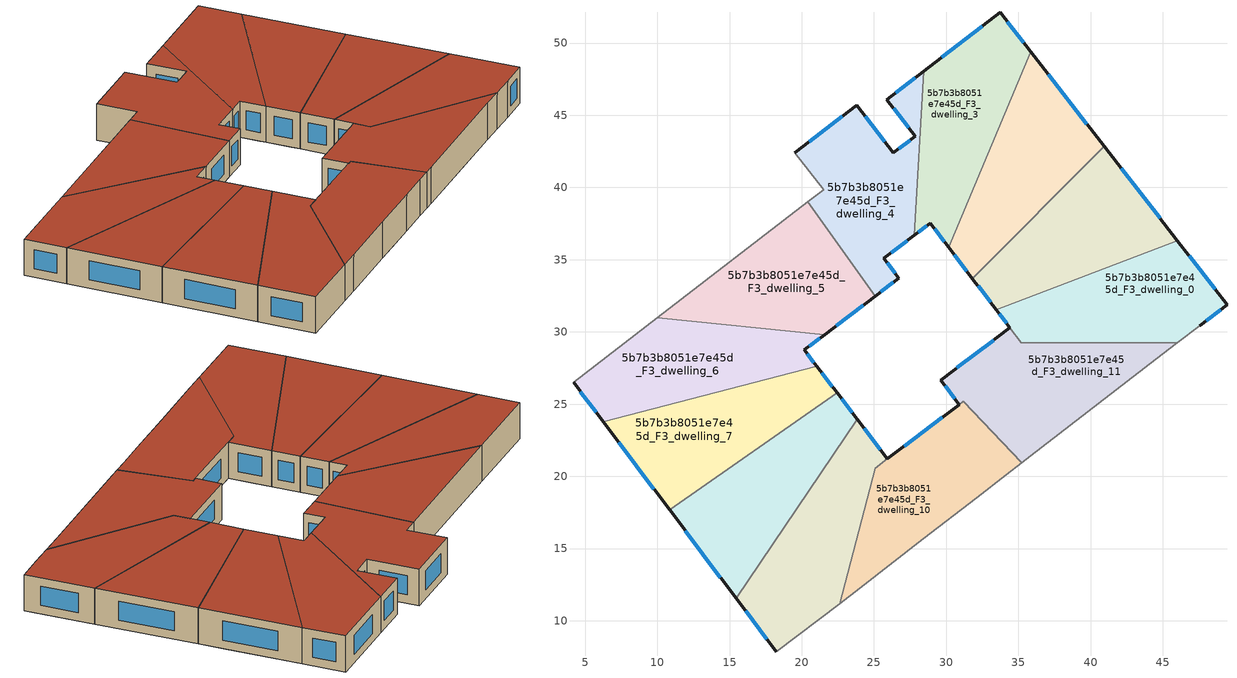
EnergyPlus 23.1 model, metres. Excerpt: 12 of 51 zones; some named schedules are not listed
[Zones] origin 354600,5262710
5b7b3b8051e7e45d_F3_dwelling_0
 floor adiabatic (EU_floor_Construction): 46,36.33 48.95,32.53 34.4,30.31 33.45,31.55 z9
 floor to 5b7b3b8051e7e45d_F2_dwelling_8 (EU_floor_Construction): 48.95,32.53 49.44,31.9 47.56,30.42 46.01,29.24 35.21,29.24 34.4,30.31 z9
 wall outside (EU_wall_Construction): 47.56,30.42 49.44,31.9 46,36.33 / 33.45,31.55 34.41,30.29 z9:12
 wall to 5b7b3b8051e7e45d_F3_dwelling_1 (EU_wall_Construction): 46,36.33 33.45,31.55 z9:12
 wall adiabatic (EU_wall_Construction): 46.01,29.24 47.56,30.42 z9:12
 wall to 5b7b3b8051e7e45d_F3_dwelling_11 (EU_wall_Construction): 34.41,30.29 35.21,29.24 46.01,29.24 z9:12
 window (EU_Window_Construction): 48.63,32.94 46.81,35.29 / 48,30.77 49,31.55 / 33.68,31.26 34.19,30.59 z9.7:11.3
 roof outside (EU_roof_Construction): 47.56,30.42 49.44,31.9 46,36.33 33.45,31.55 35.21,29.24 46.01,29.24 z12
5b7b3b8051e7e45d_F3_dwelling_1
 floor to 5b7b3b8051e7e45d_F2_dwelling_10 (EU_floor_Construction): 40.94,42.85 44.28,38.55 32.9,32.28 31.82,33.69 z9
 floor adiabatic (EU_floor_Construction): 44.28,38.55 40.94,42.85 46,36.33 33.45,31.55 31.82,33.69 32.9,32.28 z9
 wall outside (EU_wall_Construction): 31.82,33.69 33.45,31.55 / 46,36.33 40.94,42.85 z9:12
 wall to 5b7b3b8051e7e45d_F3_dwelling_2 (EU_wall_Construction): 40.94,42.85 31.82,33.69 z9:12
 window (EU_Window_Construction): 32.2,33.19 33.07,32.05 / 44.81,37.86 42.13,41.32 z9.7:11.3
 roof outside (EU_roof_Construction): 46,36.33 40.94,42.85 31.82,33.69 33.45,31.55 z12
5b7b3b8051e7e45d_F3_dwelling_10
 floor to 5b7b3b8051e7e45d_F2_dwelling_6 (EU_floor_Construction): 28.58,23.21 29.84,16.78 28.4,15.68 24.03,12.27 22.62,11.2 25.1,20.56 z9
 floor to 5b7b3b8051e7e45d_F2_dwelling_7 (EU_floor_Construction): 31.2,25.2 35.22,20.93 34.15,20.11 32.12,18.52 29.84,16.78 28.58,23.21 30.89,24.97 z9
 wall outside (EU_wall_Construction): 30.89,24.97 25.94,21.2 z9:12
 wall adiabatic (EU_wall_Construction): 22.62,11.2 24.03,12.27 28.4,15.68 32.12,18.52 34.15,20.11 35.22,20.93 z9:12
 wall to 5b7b3b8051e7e45d_F3_dwelling_9 (EU_wall_Construction): 25.94,21.2 25.1,20.57 / 25.1,20.56 22.62,11.2 z9:12
 wall to 5b7b3b8051e7e45d_F3_dwelling_11 (EU_wall_Construction): 35.22,20.93 31.2,25.2 30.9,24.97 z9:12
 window (EU_Window_Construction): 29.73,24.09 27.1,22.09 z9.7:11.3
 roof outside (EU_roof_Construction): 32.12,18.52 34.15,20.11 35.22,20.93 31.2,25.2 30.9,24.97 25.1,20.57 22.62,11.2 24.03,12.27 28.4,15.68 z12
5b7b3b8051e7e45d_F3_dwelling_11
 floor to 5b7b3b8051e7e45d_F2_dwelling_8 (EU_floor_Construction): 46.01,29.24 44.51,28.11 40.54,25.04 31.36,27.97 34.41,30.29 35.21,29.24 z9
 floor to 5b7b3b8051e7e45d_F2_dwelling_7 (EU_floor_Construction): 40.54,25.04 35.86,21.41 35.22,20.93 31.19,25.2 30.9,24.97 29.62,26.65 31.36,27.97 z9
 wall outside (EU_wall_Construction): 34.41,30.29 29.62,26.65 30.9,24.97 z9:12
 wall adiabatic (EU_wall_Construction): 35.22,20.93 35.86,21.41 44.51,28.11 46.01,29.24 z9:12
 window (EU_Window_Construction): 29.92,26.26 30.6,25.37 / 33.29,29.44 30.75,27.51 z9.7:11.3
 roof outside (EU_roof_Construction): 44.51,28.11 46.01,29.24 35.21,29.24 34.41,30.29 29.62,26.65 30.9,24.97 31.19,25.2 35.22,20.93 35.86,21.41 z12
5b7b3b8051e7e45d_F3_dwelling_2
 floor to 5b7b3b8051e7e45d_F2_dwelling_11 (EU_floor_Construction): 35.87,49.38 39.6,44.58 31.39,34.26 30.17,35.86 z9
 floor to 5b7b3b8051e7e45d_F2_dwelling_10 (EU_floor_Construction): 39.6,44.58 40.94,42.85 31.82,33.69 31.39,34.26 z9
 wall outside (EU_wall_Construction): 30.17,35.86 31.82,33.69 / 40.94,42.85 35.87,49.38 z9:12
 wall to 5b7b3b8051e7e45d_F3_dwelling_3 (EU_wall_Construction): 35.87,49.38 30.17,35.86 z9:12
 window (EU_Window_Construction): 30.56,35.35 31.43,34.2 / 39.75,44.38 37.06,47.85 z9.7:11.3
 roof outside (EU_roof_Construction): 31.82,33.69 40.94,42.85 35.87,49.38 30.17,35.86 z12
5b7b3b8051e7e45d_F3_dwelling_3
 floor to 5b7b3b8051e7e45d_F2_dwelling_12 (EU_floor_Construction): 33.74,52.12 34.92,50.61 29.86,36.26 28.9,37.53 27.8,36.71 28.44,48.04 z9
 floor to 5b7b3b8051e7e45d_F2_dwelling_11 (EU_floor_Construction): 34.92,50.61 35.87,49.38 30.17,35.86 29.86,36.26 z9
 wall outside (EU_wall_Construction): 27.8,36.71 28.9,37.53 30.17,35.86 / 35.87,49.38 33.74,52.12 28.44,48.04 z9:12
 wall to 5b7b3b8051e7e45d_F3_dwelling_4 (EU_wall_Construction): 28.44,48.04 27.8,36.71 z9:12
 window (EU_Window_Construction): 29.2,37.14 29.87,36.25 / 28.06,36.9 28.64,37.34 / 32.5,51.17 29.69,49 / 35.37,50.03 34.24,51.48 z9.7:11.3
 roof outside (EU_roof_Construction): 30.17,35.86 35.87,49.38 33.74,52.12 28.44,48.04 27.8,36.71 28.9,37.53 z12
5b7b3b8051e7e45d_F3_dwelling_4
 floor to 5b7b3b8051e7e45d_F2_dwelling_0 (EU_floor_Construction): 27.39,43.19 27.39,36.39 25.69,35.1 26.73,33.73 25.08,32.48 20.43,39.02 21.51,39.85 19.52,42.4 23.79,45.7 26.35,42.4 z9
 floor to 5b7b3b8051e7e45d_F2_dwelling_12 (EU_floor_Construction): 28.44,48.04 27.8,36.71 27.39,36.39 27.39,43.19 27.85,43.55 25.9,46.08 z9
 wall outside (EU_wall_Construction): 28.44,48.04 25.9,46.08 27.85,43.55 26.35,42.4 23.79,45.7 19.52,42.4 / 25.08,32.48 26.73,33.73 25.69,35.1 27.8,36.71 z9:12
 wall to 5b7b3b8051e7e45d_F3_dwelling_5 (EU_wall_Construction): 20.43,39.02 25.08,32.48 z9:12
 wall adiabatic (EU_wall_Construction): 19.52,42.4 21.51,39.85 20.43,39.02 z9:12
 window (EU_Window_Construction): 27.5,43.28 26.7,42.67 / 26.36,45.49 27.4,44.15 / 27.84,47.58 26.49,46.54 / 26.18,35.48 27.31,36.33 / 26.48,34.05 25.93,34.78 / 25.47,32.77 26.34,33.44 / 22.79,44.93 20.53,43.18 / 25.75,43.17 24.39,44.93 z9.7:11.3
 roof outside (EU_roof_Construction): 26.73,33.73 25.69,35.1 27.8,36.71 28.44,48.04 25.9,46.08 27.85,43.55 26.35,42.4 23.79,45.7 19.52,42.4 21.51,39.85 20.43,39.02 25.08,32.48 z12
5b7b3b8051e7e45d_F3_dwelling_5
 floor to 5b7b3b8051e7e45d_F2_dwelling_1 (EU_floor_Construction): 20.08,38.75 24.97,32.39 21.73,29.93 10.45,31.32 z9
 floor to 5b7b3b8051e7e45d_F2_dwelling_0 (EU_floor_Construction): 20.43,39.02 25.08,32.48 24.97,32.39 20.08,38.75 z9
 floor to 5b7b3b8051e7e45d_F2_dwelling_2 (EU_floor_Construction): 21.73,29.93 21.58,29.82 9.99,30.97 10.45,31.32 z9
 wall outside (EU_wall_Construction): 21.58,29.82 25.08,32.48 z9:12
 wall to 5b7b3b8051e7e45d_F3_dwelling_6 (EU_wall_Construction): 9.99,30.97 21.58,29.82 z9:12
 wall adiabatic (EU_wall_Construction): 20.43,39.02 9.99,30.97 z9:12
 window (EU_Window_Construction): 22.4,30.44 24.26,31.85 z9.7:11.3
 roof outside (EU_roof_Construction): 25.08,32.48 20.43,39.02 9.99,30.97 21.58,29.82 z12
5b7b3b8051e7e45d_F3_dwelling_6
 floor to 5b7b3b8051e7e45d_F2_dwelling_2 (EU_floor_Construction): 21.58,29.82 20.18,28.75 20.88,27.83 5.69,24.53 4.2,26.5 9.99,30.97 z9
 floor to 5b7b3b8051e7e45d_F2_dwelling_3 (EU_floor_Construction): 20.88,27.83 21.05,27.61 6.25,23.79 5.69,24.53 z9
 wall outside (EU_wall_Construction): 21.05,27.61 20.18,28.75 21.58,29.82 / 4.2,26.5 6.24,23.79 z9:12
 wall to 5b7b3b8051e7e45d_F3_dwelling_7 (EU_wall_Construction): 6.24,23.79 21.05,27.61 z9:12
 wall adiabatic (EU_wall_Construction): 9.99,30.97 4.2,26.5 z9:12
 window (EU_Window_Construction): 20.51,29 21.25,29.57 / 20.85,27.88 20.38,28.48 / 4.68,25.87 5.76,24.43 z9.7:11.3
 roof outside (EU_roof_Construction): 21.05,27.61 20.18,28.75 21.58,29.82 9.99,30.97 4.2,26.5 6.24,23.79 z12
5b7b3b8051e7e45d_F3_dwelling_7
 floor to 5b7b3b8051e7e45d_F2_dwelling_3 (EU_floor_Construction): 21.05,27.61 22.17,26.14 9.94,18.88 6.25,23.79 z9
 floor to 5b7b3b8051e7e45d_F2_dwelling_4 (EU_floor_Construction): 22.17,26.14 22.44,25.78 10.85,17.67 9.94,18.88 z9
 wall outside (EU_wall_Construction): 22.44,25.78 21.05,27.61 / 6.24,23.79 10.85,17.67 z9:12
 wall to 5b7b3b8051e7e45d_F3_dwelling_8 (EU_wall_Construction): 10.85,17.67 22.44,25.78 z9:12
 window (EU_Window_Construction): 22.12,26.21 21.38,27.18 / 7.33,22.35 9.77,19.11 z9.7:11.3
 roof outside (EU_roof_Construction): 22.44,25.78 21.05,27.61 6.24,23.79 10.85,17.67 z12
5b7b3b8051e7e45d_F3_dwelling_8
 floor to 5b7b3b8051e7e45d_F2_dwelling_4 (EU_floor_Construction): 22.44,25.78 23.45,24.46 14.19,13.24 10.85,17.67 z9
 floor to 5b7b3b8051e7e45d_F2_dwelling_5 (EU_floor_Construction): 23.45,24.46 23.83,23.97 15.46,11.56 14.19,13.24 z9
 wall outside (EU_wall_Construction): 23.83,23.97 22.44,25.78 / 10.85,17.67 15.46,11.56 z9:12
 wall to 5b7b3b8051e7e45d_F3_dwelling_9 (EU_wall_Construction): 15.46,11.56 23.83,23.97 z9:12
 window (EU_Window_Construction): 23.5,24.39 22.77,25.36 / 11.93,16.24 14.38,13 z9.7:11.3
 roof outside (EU_roof_Construction): 15.46,11.56 23.83,23.97 22.44,25.78 10.85,17.67 z12
5b7b3b8051e7e45d_F3_dwelling_9
 floor to 5b7b3b8051e7e45d_F2_dwelling_5 (EU_floor_Construction): 23.83,23.97 24.72,22.79 18.71,8.22 18.24,7.86 15.46,11.56 z9
 floor to 5b7b3b8051e7e45d_F2_dwelling_6 (EU_floor_Construction): 24.72,22.79 25.94,21.21 25.1,20.57 22.62,11.2 18.71,8.22 z9
 wall outside (EU_wall_Construction): 25.94,21.21 23.83,23.97 / 15.46,11.56 18.24,7.86 z9:12
 wall adiabatic (EU_wall_Construction): 18.24,7.86 22.62,11.2 z9:12
 window (EU_Window_Construction): 25.44,21.85 24.32,23.32 / 16.11,10.69 17.59,8.73 z9.7:11.3
 roof outside (EU_roof_Construction): 22.62,11.2 25.1,20.57 25.94,21.21 23.83,23.97 15.46,11.56 18.24,7.86 z12
[Building]
EU S2 Campaign: North Axis=0; Terrain=City; Solar Distribution=FullExterior
[Site:Location]
Budapest.Ferenc.Liszt.Intl.AP: Latitude=47.437; Longitude=19.256; Time Zone=1; Elevation=185
[SizingPeriod:WeatherFileDays]
AnnualSizingPeriod: Begin Month=1; Begin Day of Month=1; End Month=12; End Day of Month=31; Day of Week for Start Day=Monday; Use Weather File Daylight Saving Period=No; Use Weather File Rain and Snow Indicators=No
[MATERIAL]
EU_InternalMass_Material: Roughness=MediumRough; Thickness=0.1; Conductivity=1; Density=1800; Specific Heat=900; Thermal Absorptance=0.9; Solar Absorptance=0.7; Visible Absorptance=0.7
[MATERIAL:NOMASS] Roughness=MediumRough; Thermal Absorptance=0.9; Solar Absorptance=0.7; Visible Absorptance=0.7
Name | Thermal Resistance
EU_wall_NoMass | 0.832559
EU_roof_NoMass | 1.39638
EU_floor_NoMass | 0.872794
[WINDOWMATERIAL:SIMPLEGLAZINGSYSTEM]
EU_Window_SimpleGlazing: UFactor=2.79869; Solar Heat Gain Coefficient=0.75; Visible Transmittance=0.75
[CONSTRUCTION]
EU_wall_Construction: EU_wall_NoMass
EU_roof_Construction: EU_roof_NoMass
EU_floor_Construction: EU_floor_NoMass
EU_Window_Construction: EU_Window_SimpleGlazing
EU_InternalMass_Construction: EU_InternalMass_Material
[ZONE] Type=1; Multiplier=1; Ceiling Height=autocalculate; Floor Area=autocalculate; Part of Total Floor Area=Yes
Name | Volume
5b7b3b8051e7e45d_F3_dwelling_0 | 207.444
5b7b3b8051e7e45d_F3_dwelling_1 | 210.836
5b7b3b8051e7e45d_F3_dwelling_10 | 207.881
5b7b3b8051e7e45d_F3_dwelling_11 | 215.967
5b7b3b8051e7e45d_F3_dwelling_2 | 210.897
5b7b3b8051e7e45d_F3_dwelling_3 | 210.847
5b7b3b8051e7e45d_F3_dwelling_4 | 210.87
5b7b3b8051e7e45d_F3_dwelling_5 | 210.882
5b7b3b8051e7e45d_F3_dwelling_6 | 210.823
5b7b3b8051e7e45d_F3_dwelling_7 | 210.873
5b7b3b8051e7e45d_F3_dwelling_8 | 210.892
5b7b3b8051e7e45d_F3_dwelling_9 | 212.146
[INTERNALMASS] Construction=EU_InternalMass_Construction
Name | Zone or ZoneList | Surface Area
5b7b3b8051e7e45d_F3_dwelling_0_EU_InternalMass | 5b7b3b8051e7e45d_F3_dwelling_0 | 69.148
5b7b3b8051e7e45d_F3_dwelling_1_EU_InternalMass | 5b7b3b8051e7e45d_F3_dwelling_1 | 70.2786
5b7b3b8051e7e45d_F3_dwelling_2_EU_InternalMass | 5b7b3b8051e7e45d_F3_dwelling_2 | 70.2989
5b7b3b8051e7e45d_F3_dwelling_3_EU_InternalMass | 5b7b3b8051e7e45d_F3_dwelling_3 | 70.2823
5b7b3b8051e7e45d_F3_dwelling_4_EU_InternalMass | 5b7b3b8051e7e45d_F3_dwelling_4 | 70.2901
5b7b3b8051e7e45d_F3_dwelling_5_EU_InternalMass | 5b7b3b8051e7e45d_F3_dwelling_5 | 70.294
5b7b3b8051e7e45d_F3_dwelling_6_EU_InternalMass | 5b7b3b8051e7e45d_F3_dwelling_6 | 70.2744
5b7b3b8051e7e45d_F3_dwelling_7_EU_InternalMass | 5b7b3b8051e7e45d_F3_dwelling_7 | 70.291
5b7b3b8051e7e45d_F3_dwelling_8_EU_InternalMass | 5b7b3b8051e7e45d_F3_dwelling_8 | 70.2972
5b7b3b8051e7e45d_F3_dwelling_9_EU_InternalMass | 5b7b3b8051e7e45d_F3_dwelling_9 | 70.7153
5b7b3b8051e7e45d_F3_dwelling_10_EU_InternalMass | 5b7b3b8051e7e45d_F3_dwelling_10 | 69.3123
5b7b3b8051e7e45d_F3_dwelling_11_EU_InternalMass | 5b7b3b8051e7e45d_F3_dwelling_11 | 71.9878
[OTHEREQUIPMENT] Fuel Type=Electricity; Design Level Calculation Method=Watts/Area; Power per Zone Floor Area=1; Fraction Latent=0; Fraction Radiant=0; Fraction Lost=0; Carbon Dioxide Generation Rate=0; EndUse Subcategory=EU_Step8_InternalGains
Name | Zone or ZoneList or Space or SpaceList | Schedule
EU_Step8_InternalGain_5b7b3b8051e7e45d_F3_dwelling_0_f000 | 5b7b3b8051e7e45d_F3_dwelling_0 | EU_Step8_GainSchedule_5b7b3b8051e7e45d_F3_dwelling_0_f000
EU_Step8_InternalGain_5b7b3b8051e7e45d_F3_dwelling_1_f000 | 5b7b3b8051e7e45d_F3_dwelling_1 | EU_Step8_GainSchedule_5b7b3b8051e7e45d_F3_dwelling_1_f000
EU_Step8_InternalGain_5b7b3b8051e7e45d_F3_dwelling_2_f000 | 5b7b3b8051e7e45d_F3_dwelling_2 | EU_Step8_GainSchedule_5b7b3b8051e7e45d_F3_dwelling_2_f000
EU_Step8_InternalGain_5b7b3b8051e7e45d_F3_dwelling_3_f000 | 5b7b3b8051e7e45d_F3_dwelling_3 | EU_Step8_GainSchedule_5b7b3b8051e7e45d_F3_dwelling_3_f000
EU_Step8_InternalGain_5b7b3b8051e7e45d_F3_dwelling_4_f000 | 5b7b3b8051e7e45d_F3_dwelling_4 | EU_Step8_GainSchedule_5b7b3b8051e7e45d_F3_dwelling_4_f000
EU_Step8_InternalGain_5b7b3b8051e7e45d_F3_dwelling_5_f000 | 5b7b3b8051e7e45d_F3_dwelling_5 | EU_Step8_GainSchedule_5b7b3b8051e7e45d_F3_dwelling_5_f000
EU_Step8_InternalGain_5b7b3b8051e7e45d_F3_dwelling_6_f000 | 5b7b3b8051e7e45d_F3_dwelling_6 | EU_Step8_GainSchedule_5b7b3b8051e7e45d_F3_dwelling_6_f000
EU_Step8_InternalGain_5b7b3b8051e7e45d_F3_dwelling_7_f000 | 5b7b3b8051e7e45d_F3_dwelling_7 | EU_Step8_GainSchedule_5b7b3b8051e7e45d_F3_dwelling_7_f000
EU_Step8_InternalGain_5b7b3b8051e7e45d_F3_dwelling_8_f000 | 5b7b3b8051e7e45d_F3_dwelling_8 | EU_Step8_GainSchedule_5b7b3b8051e7e45d_F3_dwelling_8_f000
EU_Step8_InternalGain_5b7b3b8051e7e45d_F3_dwelling_9_f000 | 5b7b3b8051e7e45d_F3_dwelling_9 | EU_Step8_GainSchedule_5b7b3b8051e7e45d_F3_dwelling_9_f000
EU_Step8_InternalGain_5b7b3b8051e7e45d_F3_dwelling_10_f000 | 5b7b3b8051e7e45d_F3_dwelling_10 | EU_Step8_GainSchedule_5b7b3b8051e7e45d_F3_dwelling_10_f000
EU_Step8_InternalGain_5b7b3b8051e7e45d_F3_dwelling_11_f000 | 5b7b3b8051e7e45d_F3_dwelling_11 | EU_Step8_GainSchedule_5b7b3b8051e7e45d_F3_dwelling_11_f000
[ZONEVENTILATION:DESIGNFLOWRATE] Schedule=EU_AlwaysOn; Design Flow Rate Calculation Method=AirChanges/Hour; Air Changes per Hour=0.475469; Ventilation Type=Natural; Fan Pressure Rise=0; Fan Total Efficiency=1; Constant Term Coefficient=1; Temperature Term Coefficient=0; Velocity Term Coefficient=0; Velocity Squared Term Coefficient=0; Minimum Indoor Temperature=-100; Maximum Indoor Temperature=100; Delta Temperature=-100; Minimum Outdoor Temperature=-100; Maximum Outdoor Temperature=100; Maximum Wind Speed=40
Name | Zone or ZoneList or Space or SpaceList
EU_ConstantAir_5b7b3b8051e7e45d_F3_dwelling_0 | 5b7b3b8051e7e45d_F3_dwelling_0
EU_ConstantAir_5b7b3b8051e7e45d_F3_dwelling_1 | 5b7b3b8051e7e45d_F3_dwelling_1
EU_ConstantAir_5b7b3b8051e7e45d_F3_dwelling_2 | 5b7b3b8051e7e45d_F3_dwelling_2
EU_ConstantAir_5b7b3b8051e7e45d_F3_dwelling_3 | 5b7b3b8051e7e45d_F3_dwelling_3
EU_ConstantAir_5b7b3b8051e7e45d_F3_dwelling_4 | 5b7b3b8051e7e45d_F3_dwelling_4
EU_ConstantAir_5b7b3b8051e7e45d_F3_dwelling_5 | 5b7b3b8051e7e45d_F3_dwelling_5
EU_ConstantAir_5b7b3b8051e7e45d_F3_dwelling_6 | 5b7b3b8051e7e45d_F3_dwelling_6
EU_ConstantAir_5b7b3b8051e7e45d_F3_dwelling_7 | 5b7b3b8051e7e45d_F3_dwelling_7
EU_ConstantAir_5b7b3b8051e7e45d_F3_dwelling_8 | 5b7b3b8051e7e45d_F3_dwelling_8
EU_ConstantAir_5b7b3b8051e7e45d_F3_dwelling_9 | 5b7b3b8051e7e45d_F3_dwelling_9
EU_ConstantAir_5b7b3b8051e7e45d_F3_dwelling_10 | 5b7b3b8051e7e45d_F3_dwelling_10
EU_ConstantAir_5b7b3b8051e7e45d_F3_dwelling_11 | 5b7b3b8051e7e45d_F3_dwelling_11
[HVACTEMPLATE:ZONE:IDEALLOADSAIRSYSTEM] System Availability Schedule=EU_AlwaysOn; Maximum Heating Supply Air Temperature=50; Minimum Cooling Supply Air Temperature=13; Maximum Heating Supply Air Humidity Ratio=0.0156; Minimum Cooling Supply Air Humidity Ratio=0.0077; Heating Limit=NoLimit; Cooling Limit=NoLimit; Heating Availability Schedule=EU_AlwaysOn; Cooling Availability Schedule=EU_CoolingOff; Dehumidification Control Type=ConstantSensibleHeatRatio; Cooling Sensible Heat Ratio=0.7; Dehumidification Setpoint=60; Humidification Control Type=None; Humidification Setpoint=30; Outdoor Air Method=None; Outdoor Air Flow Rate per Person=0.00944; Outdoor Air Flow Rate per Zone Floor Area=0; Outdoor Air Flow Rate per Zone=0; Demand Controlled Ventilation Type=None; Outdoor Air Economizer Type=NoEconomizer; Heat Recovery Type=None; Sensible Heat Recovery Effectiveness=0.7; Latent Heat Recovery Effectiveness=0.65
Name | Template Thermostat
5b7b3b8051e7e45d_F3_dwelling_0 | EU_HeatOnly_5b7b3b8051e7e45d_F3_dwelling_0
5b7b3b8051e7e45d_F3_dwelling_1 | EU_HeatOnly_5b7b3b8051e7e45d_F3_dwelling_1
5b7b3b8051e7e45d_F3_dwelling_2 | EU_HeatOnly_5b7b3b8051e7e45d_F3_dwelling_2
5b7b3b8051e7e45d_F3_dwelling_3 | EU_HeatOnly_5b7b3b8051e7e45d_F3_dwelling_3
5b7b3b8051e7e45d_F3_dwelling_4 | EU_HeatOnly_5b7b3b8051e7e45d_F3_dwelling_4
5b7b3b8051e7e45d_F3_dwelling_5 | EU_HeatOnly_5b7b3b8051e7e45d_F3_dwelling_5
5b7b3b8051e7e45d_F3_dwelling_6 | EU_HeatOnly_5b7b3b8051e7e45d_F3_dwelling_6
5b7b3b8051e7e45d_F3_dwelling_7 | EU_HeatOnly_5b7b3b8051e7e45d_F3_dwelling_7
5b7b3b8051e7e45d_F3_dwelling_8 | EU_HeatOnly_5b7b3b8051e7e45d_F3_dwelling_8
5b7b3b8051e7e45d_F3_dwelling_9 | EU_HeatOnly_5b7b3b8051e7e45d_F3_dwelling_9
5b7b3b8051e7e45d_F3_dwelling_10 | EU_HeatOnly_5b7b3b8051e7e45d_F3_dwelling_10
5b7b3b8051e7e45d_F3_dwelling_11 | EU_HeatOnly_5b7b3b8051e7e45d_F3_dwelling_11
